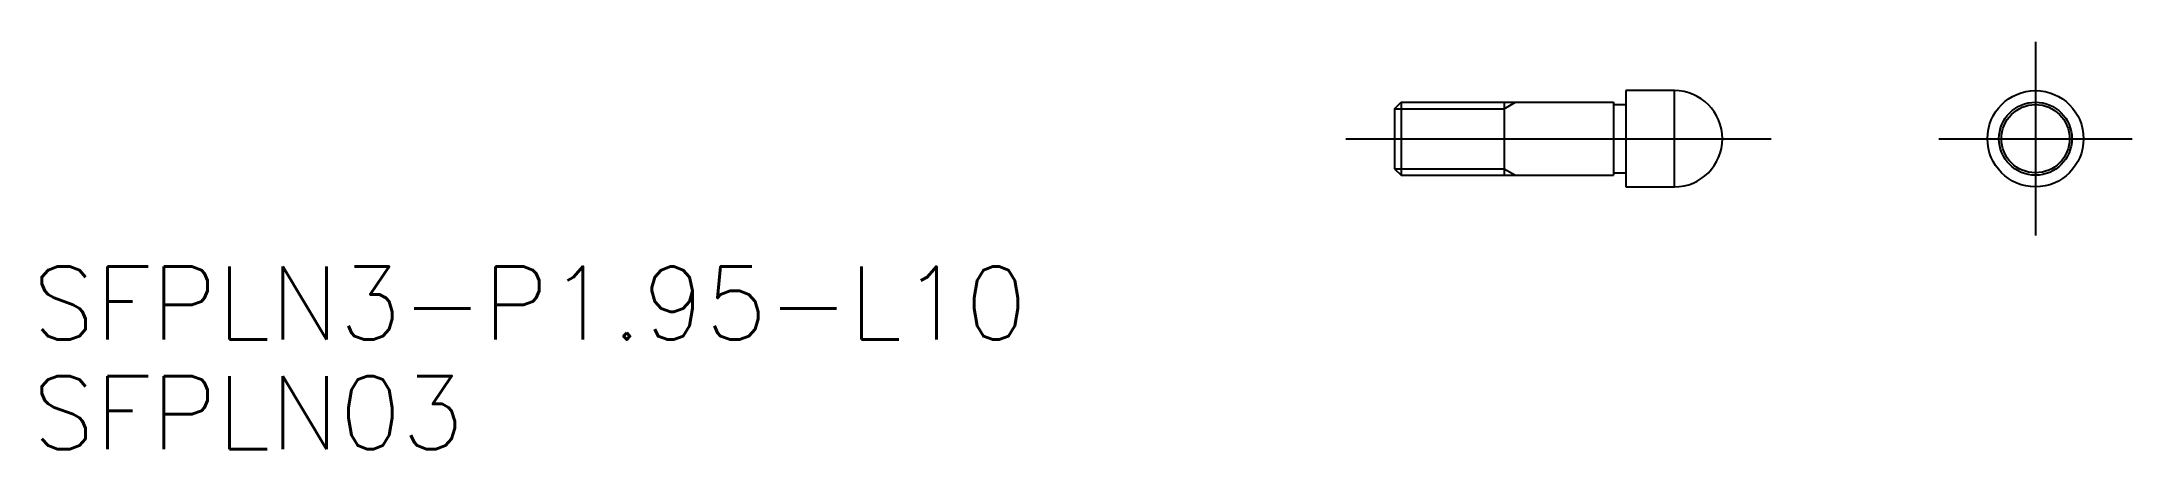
# Model space of a CAD drawing. Extents: x -55.6 to 30.3, y -12.7 to 4.
import ezdxf

# ---------------------------------------------------------------- set-up
doc = ezdxf.new("R2010")
doc.units = 0
doc.linetypes.add('CENTER', pattern=[50.8, 31.75, -6.35, 6.35, -6.35])
doc.linetypes.add('DASHED', pattern=[19.05, 12.7, -6.35])
doc.layers.get('0').update_dxf_attribs({"linetype": 'CONTINUOUS'})
doc.layers.add('CENTER', color=1, linetype='CENTER')
doc.styles.get("Standard").update_dxf_attribs({"font": 'txt.shx', "height": 3, "bigfont": 'bigfont.shx'})

# ---------------------------------------------------------------- blocks, each defined once
blk = doc.blocks.new('*U2')
at = {"color": 7, "linetype": 'CONTINUOUS'}
blk.add_text('SFPLN3-P1.95-L10', height=3, dxfattribs=at).set_placement((-55.985, -8.247))
blk = doc.blocks.new('*U3')
at = {"color": 7, "linetype": 'CONTINUOUS'}
blk.add_text('SFPLN03', height=3, dxfattribs=at).set_placement((-55.985, -12.74))

msp = doc.modelspace()

# ---------------------------------------------------------------- linework, layer by layer
at = {"color": 7, "linetype": 'CONTINUOUS'}
for p, q in [((11.5, 1.975), (9.5, 1.975)), ((9.5, 1.975), (9.5, -1.975)), ((11.5, -1.975), (11.5, 1.975)), ((0, 1.23), (0.27, 1.5)), ((0, 1.23), (0, -1.23)), ((0.27, 1.5), (0.27, -1.5)), ((0.27, 1.5), (9, 1.5)), ((4.5, 1.5), (4.5, -1.5)), ((9, 1.5), (9, -1.5)), ((9, 1.4), (9.5, 1.4)), ((0, -1.23), (0.27, -1.5)), ((0.27, -1.5), (9, -1.5)), ((9, -1.4), (9.5, -1.4)), ((9.5, -1.975), (11.5, -1.975))]:
    msp.add_line(p, q, dxfattribs=at)
at = {"color": 3, "linetype": 'CONTINUOUS'}
for p, q in [((0, 1.23), (4.5, 1.23)), ((4.5, 1.23), (4.969, 1.5)), ((0, -1.23), (4.5, -1.23)), ((4.5, -1.23), (4.969, -1.5))]:
    msp.add_line(p, q, dxfattribs=at)
at = {"color": 7, "linetype": 'CONTINUOUS'}
msp.add_circle((26.341, 0), 1.975, dxfattribs=at)
at = {"color": 3, "linetype": 'DASHED'}
for radius in [1.5, 1.4]:
    msp.add_circle((26.341, 0), radius, dxfattribs=at)
at = {"color": 7, "linetype": 'CONTINUOUS'}
msp.add_arc((11.5, 0), 1.975, 270, 90, dxfattribs=at)
at = {"layer": 'CENTER', "color": 1, "linetype": 'CENTER'}
for p, q in [((26.341, 3.975), (26.341, -3.975)), ((-2, 0), (15.475, 0)), ((22.366, 0), (30.316, 0))]:
    msp.add_line(p, q, dxfattribs=at)

# ---------------------------------------------------------------- block references
at = {"color": 7, "linetype": 'CONTINUOUS'}
for name in ['*U2', '*U3']:
    msp.add_blockref(name, (0, 0), dxfattribs=at)

doc.saveas('drawing.dxf')
